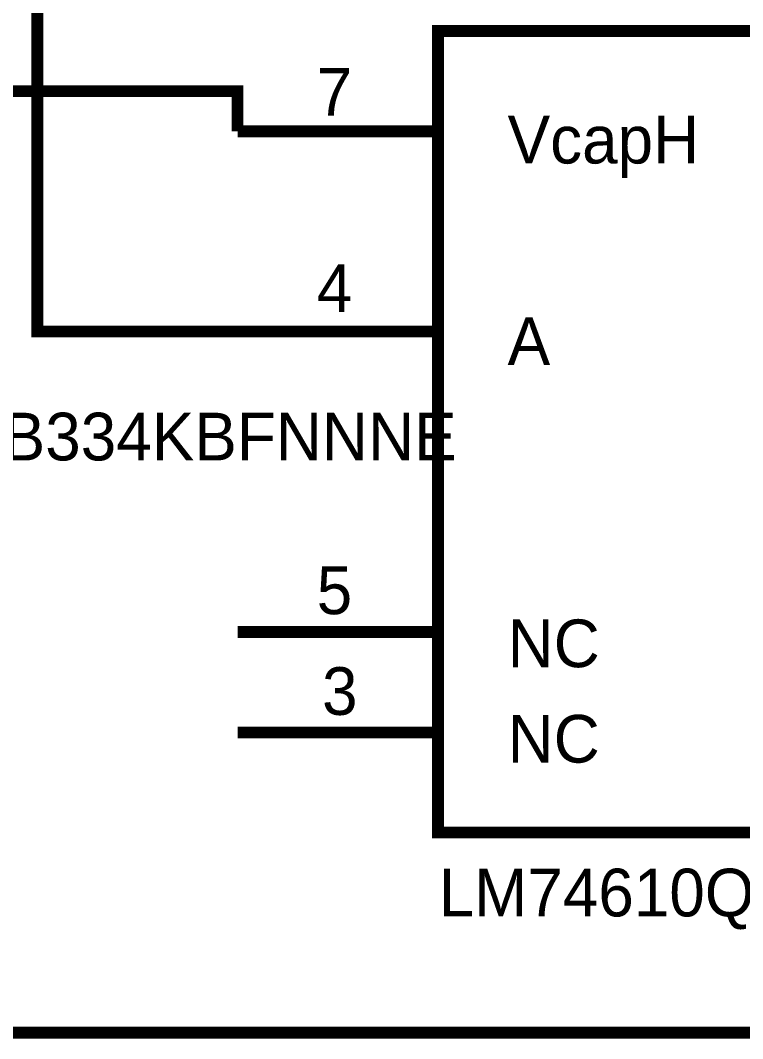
# Model space of a CAD drawing. Header units: inches. Extents: x 0 to 431, y 0 to 297.
# Drawn here: x 65.08 to 83.39, y 54.97 to 80.79 of the extents above; entities that cross this region are included whole.
import ezdxf

# ---------------------------------------------------------------- set-up
doc = ezdxf.new("R2010")
doc.units = ezdxf.units.IN
doc.layers.add('Sheet', color=255, linetype='Continuous')

msp = doc.modelspace()

# ---------------------------------------------------------------- linework, layer by layer
at = {"layer": 'Sheet'}
for points in [[(70.58, 72.903, 0.3, 0.3, 0), (65.506, 72.903, 0.3, 0.3, 0), (65.506, 98.999, 0.3, 0.3, 0), (87.223, 98.999, 0.3, 0.3, 0)], [(70.58, 77.977, 0.3, 0.3, 0), (70.58, 78.994, 0.3, 0.3, 0), (58.012, 78.994, 0.3, 0.3, 0), (58.012, 75.079, 0.3, 0.3, 0)], [(75.663, 77.977, 0.3, 0.3, 0), (70.58, 77.977, 0.3, 0.3, 0)], [(75.663, 72.903, 0.3, 0.3, 0), (70.58, 72.903, 0.3, 0.3, 0)], [(75.663, 65.282, 0.3, 0.3, 0), (70.58, 65.282, 0.3, 0.3, 0)], [(60.423, 64.996, 0.3, 0.3, 0), (60.423, 55.124, 0.3, 0.3, 0), (121.375, 55.124, 0.3, 0.3, 0), (121.375, 62.736, 0.3, 0.3, 0)], [(75.663, 62.736, 0.3, 0.3, 0), (70.58, 62.736, 0.3, 0.3, 0)]]:
    msp.add_lwpolyline(points, format="xyseb", dxfattribs=at)
for points in [[(75.663, 80.523, 0.3, 0.3, 0), (116.301, 80.523, 0.3, 0.3, 0), (116.301, 60.199, 0.3, 0.3, 0), (75.663, 60.199, 0.3, 0.3, 0), (75.663, 80.523, 0.3, 0.3, 0)], [(75.663, 80.523, 0.0991, 0.0991, 0), (75.663, 60.199, 0.0991, 0.0991, 0), (116.301, 60.199, 0.0991, 0.0991, 0), (116.301, 80.523, 0.0991, 0.0991, 0), (75.663, 80.523, 0.0991, 0.0991, 0), (75.663, 80.523, 0.0991, 0.0991, 0)]]:
    msp.add_lwpolyline(points, format="xyseb", close=True, dxfattribs=at)

# ---------------------------------------------------------------- texts
for s, height, p in [('7', 1.21, (72.588, 78.372)), ('VcapH', 1.2099, (77.427, 77.162)), ('4', 1.21, (72.588, 73.398)), ('A', 1.21, (77.427, 72.054)), ('CL32B334KBFNNNE', 1.20986, (60.759, 69.634)), ('5', 1.21, (72.588, 65.736)), ('NC', 1.2099, (77.427, 64.391)), ('3', 1.21, (72.723, 63.182)), ('NC', 1.2099, (77.427, 61.972)), ('LM74610QDGKTQ1', 1.20986, (75.68, 58.073))]:
    msp.add_text(s, height=height, dxfattribs=at).set_placement(p)

doc.saveas('drawing.dxf')
